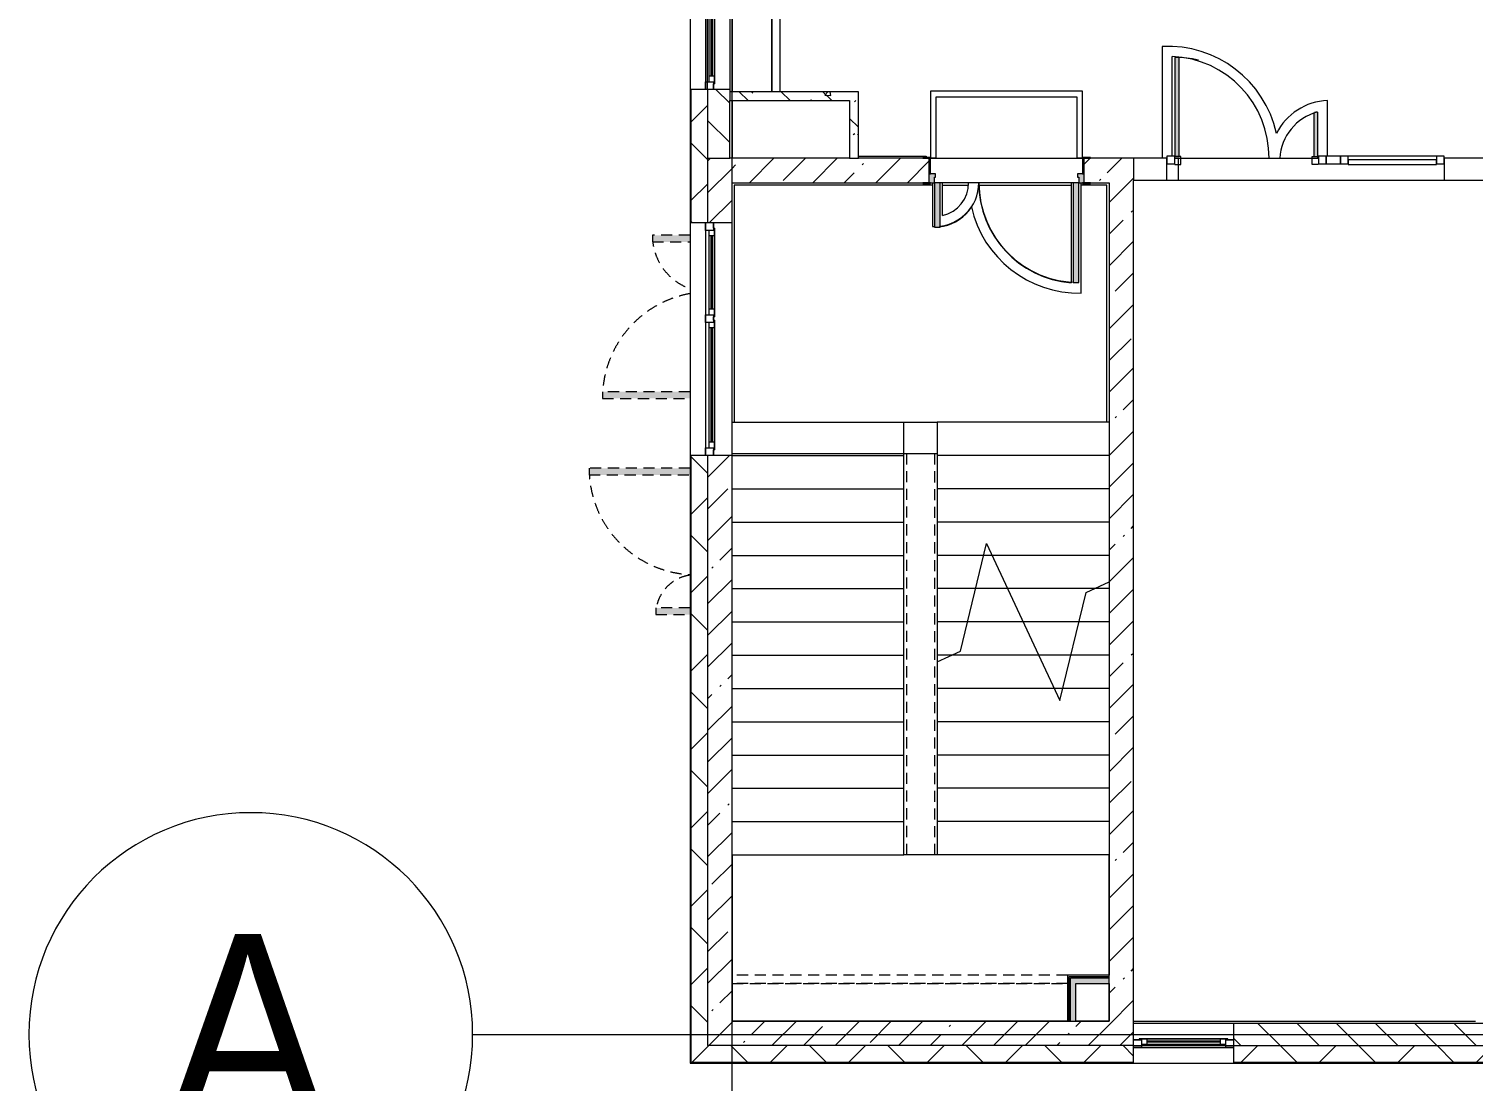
# Model space of a CAD drawing. Header units: millimetres. Extents: x 35143 to 244272, y -8553 to 29000.
# Drawn here: x 111034 to 124052, y -420 to 9067 of the extents above; entities that cross this region are included whole.
import ezdxf

# ---------------------------------------------------------------- set-up
doc = ezdxf.new("R2010")
doc.units = ezdxf.units.MM
doc.linetypes.add('200_ШТРИХ__ш1_п0_6_', pattern=[160, 100, -60])
doc.linetypes.add('Осевая', pattern=[3175, 635, -476.25, 1587.5, -476.25])
for name, color, linetype, lineweight, true_color in [('A-DETL-GENF-8', 7, 'Continuous', 5, 0xaaaaaa), ('A-DOOR-3', 7, 'Continuous', 5, 0xaaaaaa), ('A-DOOR-4', 7, 'Continuous', 5, 0xe2e2e2), ('A-DOOR-FRAM-3', 7, 'Continuous', 5, 0xe2e2e2), ('A-DOOR-FRAM-4', 7, 'Continuous', 5, 0xaaaaaa), ('A-FLOR-2', 7, 'Continuous', 5, 0xaaaaaa), ('I-WALL-4', 7, 'Continuous', 9, 0xe7e7e7), ('I-WALL-7', 7, 'Continuous', 5, 0x787878)]:
    doc.layers.add(name, color=color, linetype=linetype, lineweight=lineweight, true_color=true_color)
for name, color, linetype, lineweight in [('A-DETL-MBND-1', 7, '200_ШТРИХ__ш1_п0_6_', 9), ('A-GLAZ-1', 7, 'Continuous', 5), ('A-GLAZ-CURT-1', 7, 'Continuous', 5), ('A-GLAZ-CWMG-1', 7, 'Continuous', 5), ('A-WALL', 7, 'Continuous', 9), ('A-WALL-4', 7, 'Continuous', 5), ('I-WALL-5', 7, 'Continuous', 5), ('S-STRS-2', 7, 'Continuous', 5), ('S-STRS-MBND-2', 7, 'Continuous', 5), ('Оси', 7, 'Continuous', 9), ('Оси-1', 7, 'Continuous', 20), ('Оси-2', 7, 'Осевая', 9)]:
    doc.layers.add(name, color=color, linetype=linetype, lineweight=lineweight)
doc.styles.add('Arial_1', font='arial.ttf', dxfattribs={"width": 0.9, "height": 1750})
pattern_1 = [(45, (117261.9, 0), (-353.5534, 353.5534), []), (135, (117261.9, 0), (-353.5534, -353.5534), [])]
pattern_2 = [(135, (117261.88, 0), (-176.7767, -176.7767), [])]
pattern_3 = [(45, (117261.88, 0), (-285.123, 285.123), []), (45, (117547, 0), (-285.123, 285.123), [504.031, -100.806, 16.764, -84.042])]
pattern_4 = [(135, (117261.9, 0), (-377.17, -377.17), [533.4, -88.9, 17.78, -88.9]), (135, (117261.9, 376.94), (-377.17, -377.17), []), (50, (117261.9, 0), (637.645, -55.787), [66.675, -733.425]), (355, (117261.9, 0), (-123.35, 668.7), [53.34, -586.74]), (100.451, (117315, -4.65), (514.3, 612.91), [56.665, -623.315]), (46.184, (117261.9, 177.8), (948.78, -147.15), [100.01, -1100.14]), (96.636, (117340.9, 165.5), (830.91, 866), [85, -934.97]), (351.184, (117261.9, 177.8), (830.92, 865.99), [80.01, -880.11]), (21, (117350.8, 133.35), (530.65, -357.928), [66.675, -733.425]), (326, (117350.8, 133.35), (216.31, 644.66), [53.34, -586.74]), (71.451, (117395, 103.5), (746.96, 286.724), [56.665, -623.315]), (37.5, (117261.88, 0), (10.8105, 295.9426), [16.764, -562.864, 16.764, -578.866, -588.962]), (37.5, (117261.88, 0), (10.8105, 295.9426), [-1175.258, 16.764, -572.198]), (7.5, (117261.88, 0), (233.869, 350.632), [16.764, -322.834, 16.764, -549.529, -224.472]), (7.5, (117261.88, 0), (233.869, 350.632), [-905.89, 16.764, -207.708]), (327.5, (117063.63, 0), (474.568, -20.051), [16.764, -205.486, 16.764, -676.656, -920.115]), (327.5, (117063.63, 0), (474.568, -20.051), [-915.67, 16.764, -903.35]), (317.5, (116974.73, 0), (518.452, 88.993), [16.764, -272.16, 16.764, -443.738, -653.415]), (317.5, (116974.73, 0), (518.452, 88.993), [-749.427, 16.764, -636.65])]

# ---------------------------------------------------------------- blocks, each defined once
blk = doc.blocks.new('120_Окно_СКБ_1Ст - 120_Окно_СКБ_1Ст 900х2500_h_-V116-2_1_2_птичка')
at = {"layer": 'A-GLAZ-1'}
for p, q in [((-450, -127), (-450, -57)), ((-450, -57), (-380, -57)), ((450, -57), (-450, -57)), ((-380, -127), (-450, -127)), ((-450, -127), (-400, -127)), ((-380, -127), (-400, -127)), ((-400, -127), (-400, -137)), ((-380, -57), (-380, -127)), ((380, -87), (-380, -87)), ((-380, -87), (-380, -127)), ((-330, -137), (-330, -87)), ((-330, -107), (330, -107)), ((330, -117), (-330, -117)), ((330, -137), (330, -87)), ((380, -127), (380, -57)), ((380, -57), (450, -57)), ((380, -127), (380, -87)), ((450, -127), (380, -127)), ((400, -127), (380, -127)), ((400, -127), (450, -127)), ((400, -137), (400, -127)), ((450, -57), (450, -127)), ((-400, -137), (400, -137)), ((400, -137), (-400, -137))]:
    blk.add_line(p, q, dxfattribs=at)
blk = doc.blocks.new('110_Дверь_СКБ_2Ст - Д-1 Лестничная клетка EIS60-24280000-2_1_2_птичка')
at = {"layer": 'A-DOOR-4'}
for points in [[(-637.5, 1010), (-637.5, 110), (-587.5, 110), (-587.5, 1010)], [(612.5, 510), (612.5, 110), (662.5, 110), (662.5, 510)], [(712.5, 30), (697.5, 30), (697.5, -110), (712.5, -110)]]:
    blk.add_hatch(color=256, dxfattribs=at).paths.add_polyline_path(points)
h = blk.add_hatch(color=256, dxfattribs=at)
h.paths.add_polyline_path([(712.5, 110), (662.5, 110), (662.5, 60), (652.5, 60), (652.5, 30), (712.5, 30), (712.5, 39.7)])
h.paths.add_polyline_path([(-687.5, 110), (-687.5, 30), (-627.5, 30), (-627.5, 60), (-637.5, 60), (-637.5, 110)])
at = {"layer": 'A-DOOR-FRAM-3'}
for points in [[(-742.5, 118), (-742.5, 110), (-672.5, 110), (-672.5, 118)], [(-672.5, 30), (-687.5, 30), (-687.5, -110), (-672.5, -110)], [(697.5, 118), (697.5, 110), (767.5, 110), (767.5, 118)], [(-672.5, -110), (-742.5, -110), (-742.5, -118), (-672.5, -118)], [(697.5, -110), (697.5, -118), (767.5, -118), (767.5, -110)]]:
    blk.add_hatch(color=256, dxfattribs=at).paths.add_polyline_path(points)
at = {"layer": 'A-DOOR-3'}
for p, q in [((-637.5, 1010), (-637.5, 110)), ((-587.5, 1010), (-637.5, 1010)), ((-587.5, 110), (-587.5, 1010)), ((662.5, 510), (612.5, 510)), ((612.5, 510), (612.5, 110)), ((662.5, 110), (662.5, 510)), ((-637.5, 110), (-587.5, 110)), ((612.5, 110), (662.5, 110))]:
    blk.add_line(p, q, dxfattribs=at)
for centre, radius, start, end in [((-637.5, 110), 900, 0, 90), ((662.5, 110), 400, 90, 180)]:
    blk.add_arc(centre, radius, start, end, dxfattribs=at)
at = {"layer": 'A-DOOR-FRAM-4'}
for p, q in [((-672.5, 118), (-742.5, 118)), ((-742.5, 118), (-742.5, 110)), ((-742.5, 110), (-672.5, 110)), ((-637.5, 110), (-687.5, 110)), ((-687.5, 110), (-687.5, 30)), ((-687.5, 30), (-627.5, 30)), ((-672.5, 30), (-687.5, 30)), ((-687.5, 30), (-687.5, -110)), ((-672.5, 110), (-672.5, 118)), ((-672.5, -110), (-672.5, 30)), ((-637.5, 60), (-637.5, 110)), ((-627.5, 60), (-637.5, 60)), ((-627.5, 30), (-627.5, 60)), ((662.5, 60), (652.5, 60)), ((652.5, 60), (652.5, 30)), ((652.5, 30), (712.5, 30)), ((662.5, 110), (662.5, 60)), ((712.5, 110), (662.5, 110)), ((767.5, 118), (697.5, 118)), ((697.5, 118), (697.5, 110)), ((697.5, 110), (767.5, 110)), ((712.5, 30), (697.5, 30)), ((697.5, 30), (697.5, -110)), ((712.5, 30), (712.5, 110)), ((712.5, -110), (712.5, 30)), ((767.5, 110), (767.5, 118)), ((-672.5, -110), (-742.5, -110)), ((-742.5, -110), (-742.5, -118)), ((-742.5, -118), (-672.5, -118)), ((-687.5, -110), (-672.5, -110)), ((-672.5, -118), (-672.5, -110)), ((697.5, -110), (712.5, -110)), ((767.5, -110), (697.5, -110)), ((697.5, -110), (697.5, -118)), ((697.5, -118), (767.5, -118)), ((767.5, -118), (767.5, -110))]:
    blk.add_line(p, q, dxfattribs=at)
blk = doc.blocks.new('120_Окно_СКБ_2Ст - 120_Окно_СКБ_2Ст 2100х2500 _мал створка справа_-22445857-2_1_2_птичка')
at = {"layer": 'A-GLAZ-1'}
for p, q in [((-1050, -127), (-1050, -57)), ((-1050, -57), (-980, -57)), ((1050, -57), (-1050, -57)), ((-980, -127), (-1050, -127)), ((-1050, -127), (-1000, -127)), ((-980, -127), (-1000, -127)), ((-1000, -127), (-1000, -137)), ((-980, -57), (-980, -127)), ((150, -87), (-980, -87)), ((-980, -87), (-980, -127)), ((-930, -137), (-930, -87)), ((-930, -107), (100, -107)), ((100, -117), (-930, -117)), ((100, -137), (100, -87)), ((150, -127), (150, -57)), ((150, -57), (220, -57)), ((150, -127), (150, -87)), ((220, -127), (150, -127)), ((170, -127), (150, -127)), ((170, -127), (200, -127)), ((170, -137), (170, -127)), ((220, -127), (200, -127)), ((200, -127), (200, -137)), ((220, -57), (220, -127)), ((980, -87), (220, -87)), ((220, -87), (220, -127)), ((270, -137), (270, -87)), ((270, -107), (930, -107)), ((930, -117), (270, -117)), ((930, -137), (930, -87)), ((980, -127), (980, -57)), ((980, -57), (1050, -57)), ((980, -127), (980, -87)), ((1050, -127), (980, -127)), ((1000, -127), (980, -127)), ((1000, -127), (1050, -127)), ((1000, -137), (1000, -127)), ((1050, -57), (1050, -127)), ((-1000, -137), (170, -137)), ((170, -137), (-1000, -137)), ((200, -137), (1000, -137)), ((1000, -137), (200, -137))]:
    blk.add_line(p, q, dxfattribs=at)
blk = doc.blocks.new('120_Окно_СКБ_2Ст - 120_Окно_СКБ_2Ст 2100х2400 _мал створка справа_-22446225-2_1_2_птичка')
at = {"layer": 'A-GLAZ-1'}
for p, q in [((-1050, -127), (-1050, -57)), ((-1050, -57), (-980, -57)), ((1050, -57), (-1050, -57)), ((-980, -127), (-1050, -127)), ((-1050, -127), (-1000, -127)), ((-980, -127), (-1000, -127)), ((-1000, -127), (-1000, -137)), ((-980, -57), (-980, -127)), ((150, -87), (-980, -87)), ((-980, -87), (-980, -127)), ((-930, -137), (-930, -87)), ((-930, -107), (100, -107)), ((100, -117), (-930, -117)), ((100, -137), (100, -87)), ((150, -127), (150, -57)), ((150, -57), (220, -57)), ((150, -127), (150, -87)), ((220, -127), (150, -127)), ((170, -127), (150, -127)), ((170, -127), (200, -127)), ((170, -137), (170, -127)), ((220, -127), (200, -127)), ((200, -127), (200, -137)), ((220, -57), (220, -127)), ((980, -87), (220, -87)), ((220, -87), (220, -127)), ((270, -137), (270, -87)), ((270, -107), (930, -107)), ((930, -117), (270, -117)), ((930, -137), (930, -87)), ((980, -127), (980, -57)), ((980, -57), (1050, -57)), ((980, -127), (980, -87)), ((1050, -127), (980, -127)), ((1000, -127), (980, -127)), ((1000, -127), (1050, -127)), ((1000, -137), (1000, -127)), ((1050, -57), (1050, -127)), ((-1000, -137), (170, -137)), ((170, -137), (-1000, -137)), ((200, -137), (1000, -137)), ((1000, -137), (200, -137))]:
    blk.add_line(p, q, dxfattribs=at)
blk = doc.blocks.new('110_Дверь_СКБ_2Ст_Наружная - ДН-1_л__ Двухстворчатая 1350 х3200 _ЛК_ в свету с верхним остеклением 2-22796854-2_1_2_птичка')
at = {"layer": 'A-DETL-MBND-1'}
for points in [[(-715, 869), (-715, 79), (-655, 79), (-655, 869)], [(695, 419), (695, 79), (755, 79), (755, 419)]]:
    blk.add_hatch(color=256, dxfattribs=at).paths.add_polyline_path(points)
for p, q in [((-715, 869), (-715, 79)), ((-655, 869), (-715, 869)), ((-655, 79), (-655, 869)), ((755, 419), (695, 419)), ((695, 419), (695, 79)), ((755, 79), (755, 419))]:
    blk.add_line(p, q, dxfattribs=at)
for centre, radius, start, end in [((-715, -91), 960, 10.263, 90), ((755, -91), 510, 90, 160.4016)]:
    blk.add_arc(centre, radius, start, end, dxfattribs=at)
blk = doc.blocks.new('110_Дверь_СКБ_2Ст_Наружная - ДН-3_л__ Двухстворчатая 1200 х3200 из подвала EI30-23666533-2_1_2_птичка')
at = {"layer": 'A-DETL-MBND-1'}
for points in [[(620, 989), (620, 79), (680, 79), (680, 989)], [(-640, 79), (-580, 79), (-580, 389), (-640, 389)]]:
    blk.add_hatch(color=256, dxfattribs=at).paths.add_polyline_path(points)
for p, q in [((680, 989), (620, 989)), ((620, 989), (620, 79)), ((680, 79), (680, 989)), ((-640, 389), (-640, 79)), ((-580, 389), (-640, 389)), ((-580, 79), (-580, 389))]:
    blk.add_line(p, q, dxfattribs=at)
for centre, radius, start, end in [((680, 29), 960, 90, 176.9815), ((-640, 29), 360, 8.166, 90)]:
    blk.add_arc(centre, radius, start, end, dxfattribs=at)
blk = doc.blocks.new('Прямоугольный импост - 50 x 70 мм-31700031-2_1_2_птичка')
at = {"layer": 'A-GLAZ-CWMG-1'}
for p, q in [((-70, 35), (0, 35)), ((-70, -35), (-70, 35)), ((0, 35), (0, -35)), ((0, -35), (-70, -35))]:
    blk.add_line(p, q, dxfattribs=at)
blk = doc.blocks.new('Дверь_Витражная_остекление_ - ДВН_ДАО_Главный вход_1200 в свету-31742133-2_1_2_птичка')
at = {"layer": 'A-DOOR-4'}
for points in [[(-607, 30), (-607, 925), (-647, 922), (-647, 30)], [(640, 30), (640, 430), (633, 430), (607, 421), (607, 30)]]:
    blk.add_hatch(color=256, dxfattribs=at).paths.add_polyline_path(points)
at = {"layer": 'A-DETL-GENF-8'}
for p, q in [((-607, 925), (-647, 925)), ((-647, 925), (-647, 35)), ((-607, 30), (-607, 925)), ((607, 421), (607, 30)), ((640, 430), (633, 430)), ((-647, 30), (-607, 30)), ((-592, 30), (-647, 30)), ((-592, -40), (-592, 30)), ((592, -40), (592, 30)), ((592, 30), (640, 30)), ((607, 30), (640, 30)), ((-647, -40), (-592, -40)), ((647, -40), (592, -40))]:
    blk.add_line(p, q, dxfattribs=at)
at = {"layer": 'A-DOOR-3'}
blk.add_line((-647, 925), (-647, 35), dxfattribs=at)
for centre, radius, start, end in [((-647, 30), 895, 76.1866, 90), ((647, 30), 400, 91.06, 94.8979)]:
    blk.add_arc(centre, radius, start, end, dxfattribs=at)
blk = doc.blocks.new('Системная панель - Стемалит - 40мм-32257327-2_1_2_птичка')
at = {"layer": 'A-GLAZ-CURT-1'}
for p, q in [((65, 35), (-65, 35)), ((-65, 35), (-65, -35)), ((65, -35), (65, 35)), ((-65, -35), (65, -35))]:
    blk.add_line(p, q, dxfattribs=at)
blk = doc.blocks.new('Прямоугольный импост - 50 x 70 мм-31687886-2_1_2_птичка')
at = {"layer": 'A-GLAZ-CWMG-1'}
for p, q in [((-35, 35), (35, 35)), ((-35, -35), (-35, 35)), ((35, 35), (35, -35)), ((35, -35), (-35, -35))]:
    blk.add_line(p, q, dxfattribs=at)
blk = doc.blocks.new('Прямоугольный импост - 50 x 70 мм-31701779-2_1_2_птичка')
at = {"layer": 'A-GLAZ-CWMG-1'}
for p, q in [((0, 35), (-70, 35)), ((-70, 35), (-70, -35)), ((0, -35), (0, 35)), ((-70, -35), (0, -35))]:
    blk.add_line(p, q, dxfattribs=at)
blk = doc.blocks.new('Системная панель - Стекло - 40мм-32257331-2_1_2_птичка')
at = {"layer": 'A-GLAZ-CURT-1'}
for p, q in [((397.5, 0), (-397.5, 0)), ((-397.5, 0), (-397.5, -40)), ((397.5, -40), (397.5, 0)), ((-397.5, -40), (397.5, -40))]:
    blk.add_line(p, q, dxfattribs=at)
blk = doc.blocks.new('Прямоугольный импост - 50 x 70 мм-31702100-2_1_2_птичка')
at = {"layer": 'A-GLAZ-CWMG-1'}
for p, q in [((-35, 35), (35, 35)), ((-35, -35), (-35, 35)), ((35, 35), (35, -35)), ((35, -35), (-35, -35))]:
    blk.add_line(p, q, dxfattribs=at)
blk = doc.blocks.new('Прямоугольный импост - 50 x 70 мм-31720914-2_1_2_птичка')
at = {"layer": 'A-GLAZ-CWMG-1'}
blk.add_line((6460, 7920), (5665, 7920), dxfattribs=at)
blk = doc.blocks.new('Зашивка приборов отопления15 - Зашивка приборов отопления-33281080-2_1_2_птичка')
at = {"layer": 'A-DETL-MBND-1'}
for p, q in [((3135, 535), (110, 535)), ((3135, 460), (110, 460)), ((110, 460), (3135, 460))]:
    blk.add_line(p, q, dxfattribs=at)
blk = doc.blocks.new('Зашивка приборов отопления42 - Зашивка приборов отопления-33374801-2_1_2_птичка')
at = {"layer": 'A-WALL-4'}
for p, q in [((37472, 23439), (35372, 23439)), ((37472, 23079), (37472, 23439)), ((35372, 23079), (37472, 23079)), ((37472, 23079), (35372, 23079)), ((37472, 23004), (37472, 23079)), ((35372, 23004), (37472, 23004))]:
    blk.add_line(p, q, dxfattribs=at)
blk = doc.blocks.new('Ось сетки - D8-29747960-2_1_2_птичка')
at = {"layer": 'Оси-1'}
for start, end in [(360, 180), (180, 360)]:
    blk.add_arc((0, 0), 4, start, end, dxfattribs=at)

msp = doc.modelspace()

# ---------------------------------------------------------------- hatches: boundary and pattern name
at = {"layer": 'A-WALL-4'}
h = msp.add_hatch(dxfattribs=at)
h.set_pattern_fill('FP_87', color=256, style=0, pattern_type=2)
h.set_pattern_definition(pattern_1)
h.paths.add_polyline_path([(117151.9, -100), (117151.9, 5220), (117001.9, 5220), (117001.9, -100)])
h.paths.add_polyline_path([(117001.9, 7320), (117151.9, 7320), (117151.9, 8520), (117001.9, 8520), (117001.9, 7750.3)])
h.paths.add_polyline_path([(117046.2, 10620), (117151.9, 10620), (117151.9, 11520), (117001.9, 11520), (117001.9, 10620)])
h.paths.add_polyline_path([(117151.9, 13120), (117151.9, 15350), (117001.9, 15350), (117001.9, 13120)])
h = msp.add_hatch(dxfattribs=at)
h.set_pattern_fill('FP_97', color=256, style=0, pattern_type=2)
h.set_pattern_definition(pattern_2)
h.paths.add_polyline_path([(117351.9, 7900), (117351.9, 8520), (117151.9, 8520), (117151.9, 7900)])
h.paths.add_polyline_path([(117151.9, 10620), (117351.9, 10620), (117351.9, 10900), (117151.9, 10900), (117151.9, 10642.6)])
h.paths.add_polyline_path([(117151.9, 11400), (117351.9, 11400), (117351.9, 11520), (117151.9, 11520)])
h.paths.add_polyline_path([(117351.9, 13120), (117351.9, 14700), (117151.9, 14700), (117151.9, 13120)])
h = msp.add_hatch(dxfattribs=at)
h.set_pattern_fill('FP_97', color=256, style=0, pattern_type=2)
h.set_pattern_definition(pattern_2)
h.paths.add_polyline_path([(121891.9, -100), (125821.9, -100), (125821.9, 100), (121891.9, 100)])
h.paths.add_polyline_path([(129103.9, -100), (129421.9, -100), (129421.9, 100), (128921.9, 100), (128921.9, -100)])
h = msp.add_hatch(dxfattribs=at)
h.set_pattern_fill('FP_87', color=256, style=0, pattern_type=2)
h.set_pattern_definition(pattern_1)
h.paths.add_polyline_path([(150271.9, -250), (151131.9, -250), (151131.9, -100), (150271.9, -100)])
h.paths.add_polyline_path([(156021.9, -250), (156021.9, -100), (155251.9, -100), (155251.9, -250), (156002, -250)])
h.paths.add_polyline_path([(148171.9, -250), (148171.9, -100), (146471.6, -100), (146471.6, -250), (148118.1, -250)])
h.paths.add_polyline_path([(152031.9, -250), (153151.9, -250), (153151.9, -100), (152031.9, -100)])
h.paths.add_polyline_path([(143671.6, -250), (143671.6, -100), (142071.9, -100), (142071.9, -250), (143480.5, -250)])
h.paths.add_polyline_path([(135596.6, -250), (136071.9, -250), (136071.9, -100), (135421.9, -100), (135421.9, -250)])
h.paths.add_polyline_path([(138871.9, -250), (139971.9, -250), (139971.9, -100), (138871.9, -100)])
h.paths.add_polyline_path([(134205.3, -250), (134521.9, -250), (134521.9, -100), (133371.9, -100), (133371.9, -250), (133741.5, -250)])
h.paths.add_polyline_path([(130271.9, -250), (130271.9, -100), (128921.9, -100), (128921.9, -250), (130031.5, -250)])
h.paths.add_polyline_path([(125393.9, -250), (125821.9, -250), (125821.9, -100), (121891.9, -100), (121891.9, -250), (124466.3, -250)])
h.paths.add_polyline_path([(120991.9, -250), (120991.9, -100), (117001.9, -100), (117001.9, -250), (120756.3, -250)])
at = {"layer": 'I-WALL-4'}
for points in [[(120771.9, 460), (120771.9, 510), (120421.9, 510), (120421.9, 460), (120756.3, 460)], [(120471.9, 120), (120471.9, 460), (120421.9, 460), (120421.9, 120)]]:
    msp.add_hatch(color=256, dxfattribs=at).paths.add_polyline_path(points)
at = {"layer": 'I-WALL-5'}
h = msp.add_hatch(dxfattribs=at)
h.set_pattern_fill('FP_95', color=256, style=0, pattern_type=2)
h.set_pattern_definition(pattern_3)
h.paths.add_polyline_path([(117151.9, -100), (117371.9, -100), (117371.9, 5220), (117151.9, 5220), (117151.9, 1965.8)])
h.paths.add_polyline_path([(117151.9, 7320), (117371.9, 7320), (117371.9, 7900), (117151.9, 7900), (117151.9, 7750.3)])
h = msp.add_hatch(dxfattribs=at)
h.set_pattern_fill('FP_95', color=256, style=0, pattern_type=2)
h.set_pattern_definition(pattern_3)
h.paths.add_polyline_path([(117371.9, 7680), (119146.9, 7680), (119146.9, 7900), (117371.9, 7900), (117371.9, 7750.3)])
h.paths.add_polyline_path([(120546.9, 7680), (120771.9, 7680), (120771.9, 7900), (120546.9, 7900), (120546.9, 7730)])
h = msp.add_hatch(dxfattribs=at)
h.set_pattern_fill('FP_95', color=256, style=0, pattern_type=2)
h.set_pattern_definition(pattern_3)
h.paths.add_polyline_path([(120771.9, -100), (120991.9, -100), (120991.9, 7900), (120771.9, 7900), (120771.9, 120)])
h = msp.add_hatch(dxfattribs=at)
h.set_pattern_fill('FP_98', color=256, style=0, pattern_type=2)
h.set_pattern_definition([(135, (117261.9, 0), (-353.553, -353.553), [])])
h.paths.add_polyline_path([(127248.9, 7700), (129421.9, 7700), (129421.9, 7900), (128721.9, 7900), (128721.9, 7830), (127921.9, 7830), (127921.9, 7900), (125521.9, 7900), (125521.9, 7700), (126321.4, 7700)])
h.paths.add_polyline_path([(130031.5, 7700), (130821.8, 7700), (130821.8, 7900), (130021.9, 7900), (130021.9, 7700)])
h.paths.add_polyline_path([(123791.9, 7700), (124921.9, 7700), (124921.9, 7900), (123791.9, 7900), (123791.9, 7750.3)])
h.paths.add_polyline_path([(133921.9, 7700), (133921.9, 7900), (132261.8, 7900), (132261.8, 7700), (133421.9, 7700)])
h.paths.add_polyline_path([(120991.9, 7700), (121291.9, 7700), (121291.9, 7900), (120991.9, 7900), (120991.9, 7750.3)])
h = msp.add_hatch(dxfattribs=at)
h.set_pattern_fill('FP_95', color=256, style=0, pattern_type=2)
h.set_pattern_definition(pattern_3)
h.paths.add_polyline_path([(120771.9, -100), (120771.9, 120), (117371.9, 120), (117371.9, -100), (120756.3, -100)])
at = {"layer": 'I-WALL-7'}
h = msp.add_hatch(dxfattribs=at)
h.set_pattern_fill('FP_104', color=256, style=0, pattern_type=2)
h.set_pattern_definition(pattern_4)
h.paths.add_polyline_path([(118431.9, 8420), (118511.9, 8420), (118511.9, 8500), (117351.9, 8500), (117351.9, 8420), (117973.7, 8420)])
h = msp.add_hatch(dxfattribs=at)
h.set_pattern_fill('FP_104', color=256, style=0, pattern_type=2)
h.set_pattern_definition(pattern_4)
h.paths.add_polyline_path([(118511.9, 7900), (118511.9, 8420), (118431.9, 8420), (118431.9, 7900)])

# ---------------------------------------------------------------- linework, layer by layer
at = {"layer": 'A-DETL-MBND-1'}
for p, q in [((118946.9, 1620), (118946.9, 5237.9)), ((119196.9, 5237.9), (119196.9, 1620))]:
    msp.add_line(p, q, dxfattribs=at)
at = {"layer": 'A-FLOR-2'}
for p, q in [((121250, 8907.6), (121250, 7900)), ((121340, 7920), (121340, 8818.2)), ((119161.5, 8503.9), (119161.5, 7908)), ((120531.4, 8503.9), (119161.5, 8503.9)), ((120531.4, 7903.9), (120531.4, 8503.9)), ((119211.5, 7903.9), (119211.5, 8453.9)), ((119211.5, 8453.9), (120481.4, 8453.9)), ((120481.4, 8453.9), (120481.4, 7903.9)), ((122738.9, 7920), (122738.9, 8421.4)), ((122648.9, 8317.2), (122648.9, 7903)), ((118511.9, 7920), (119121.9, 7920)), ((119121.9, 7920), (119121.9, 7908)), ((119161.9, 7903.9), (119211.5, 7903.9)), ((120481.4, 7903.9), (120531.4, 7903.9)), ((121361.9, 7900), (122310.4, 7900)), ((121391.9, 7900), (121391.9, 7700)), ((122648.9, 7903), (122656.9, 7903)), ((119178.7, 7659), (117391.9, 7659)), ((117391.9, 7659), (117391.9, 5520)), ((119121.9, 7672), (119121.9, 7659)), ((119178.7, 7680), (119178.7, 7285.7)), ((119268.7, 7680.2), (119196.9, 7680.2)), ((119268.7, 7383), (119268.7, 7680.2)), ((119268.7, 7659), (119502.8, 7659)), ((119594.9, 7680.2), (119504.9, 7680.2)), ((119596.1, 7659), (120429.9, 7659)), ((120496.9, 7680.2), (120429.9, 7680.2)), ((120429.9, 7680.2), (120429.9, 6777.9)), ((120519.9, 6685.4), (120519.9, 7680)), ((120750.9, 7659), (120519.9, 7659)), ((120571.9, 7659), (120571.9, 7672)), ((120750.9, 5520), (120750.9, 7659)), ((117391.9, 5520), (119221.9, 5520)), ((117371.9, 5237.9), (119221.9, 5237.9))]:
    msp.add_line(p, q, dxfattribs=at)
for centre, radius, start, end in [((121302.5, 7909), 1000, 12.44956, 93.01125), ((121302.5, 7909), 910, 359.43333, 87.64026), ((122763.9, 7878), 544, 92.63401, 153.04618), ((122763.9, 7878), 454, 104.67311, 177.22246), ((119199.9, 7680.2), 305, 283.0427, 0), ((120499.9, 7680.2), 905, 180, 265.56313), ((119199.9, 7680.2), 395, 276.84991, 326.45952), ((120499.9, 7680.2), 995, 192.67054, 271.1511), ((119199.9, 7680.2), 395, 266.92799, 269.56999)]:
    msp.add_arc(centre, radius, start, end, dxfattribs=at)
at = {"layer": 'A-WALL'}
for p, q in [((116998.9, 8520), (116998.9, 7320)), ((117001.9, 8520), (117001.9, 7320)), ((117151.9, 8520), (117151.9, 7320)), ((117351.9, 8500), (117351.9, 8420)), ((117151.9, 7900), (117351.9, 7900)), ((118431.9, 7900), (118511.9, 7900)), ((120991.9, 7900), (120991.9, 7700)), ((116998.9, 5220), (116998.9, -253)), ((117001.9, 5220), (117001.9, -250)), ((117151.9, 5220), (117151.9, -100)), ((120409.4, 522.5), (120771.9, 522.5)), ((120409.4, 120), (120409.4, 522.5)), ((120771.9, 460), (120771.9, 535)), ((120421.9, 510), (120771.9, 510)), ((120421.9, 120), (120421.9, 510)), ((120396.9, 120), (120471.9, 120)), ((121891.9, -100), (125821.9, -100)), ((116998.9, -253), (120991.9, -253)), ((117001.9, -250), (120991.9, -250)), ((121891.9, -250), (125821.9, -250)), ((121891.9, -253), (125821.9, -253))]:
    msp.add_line(p, q, dxfattribs=at)
at = {"layer": 'A-WALL-4'}
for p, q in [((116993.9, 11520), (116993.9, -258)), ((117351.9, 10900), (117351.9, 8500)), ((117351.9, 8520), (116993.9, 8520)), ((117351.9, 7900), (117351.9, 8420)), ((116993.9, 7320), (117151.9, 7320)), ((117151.9, 5220), (116993.9, 5220)), ((129421.9, 100), (120991.9, 100)), ((121891.9, 100), (121891.9, -258)), ((120991.9, -100), (117151.9, -100)), ((120991.9, -258), (120991.9, -100)), ((116993.9, -258), (135421.9, -258))]:
    msp.add_line(p, q, dxfattribs=at)
at = {"layer": 'I-WALL-5'}
for p, q in [((117151.9, 8520), (117151.9, 10620)), ((117371.9, 10620), (117371.9, 8500)), ((118511.9, 8500), (117351.9, 8500)), ((118511.9, 7900), (118511.9, 8500)), ((117351.9, 8420), (118431.9, 8420)), ((117371.9, 8420), (117371.9, 7900)), ((118431.9, 8420), (118431.9, 7900)), ((118431.9, 7900), (117351.9, 7900)), ((119091.9, 7900), (118511.9, 7900)), ((119161.9, 7900), (120531.9, 7900)), ((121291.9, 7900), (120601.9, 7900)), ((121291.9, 7700), (121291.9, 7900)), ((122310.4, 7900), (122656.9, 7900)), ((124921.9, 7900), (123791.9, 7900)), ((123791.9, 7900), (123791.9, 7700)), ((124921.9, 7700), (120991.9, 7700)), ((120991.9, -100), (120991.9, 7700)), ((117371.9, 120), (117371.9, 7680)), ((117371.9, 7680), (119091.9, 7680)), ((119504.9, 7680), (119268.7, 7680)), ((120429.9, 7680), (119594.6, 7680)), ((120601.9, 7680), (120771.9, 7680)), ((120771.9, 7680), (120771.9, 535)), ((117151.9, 7320), (117371.9, 7320)), ((117371.9, 5220), (117151.9, 5220)), ((120771.9, 535), (120396.9, 535)), ((120396.9, 535), (120396.9, 120)), ((120471.9, 460), (120771.9, 460)), ((120471.9, 120), (120471.9, 460)), ((120771.9, 460), (120771.9, 120)), ((120396.9, 120), (117371.9, 120)), ((120771.9, 120), (120471.9, 120)), ((120991.9, 120), (124071.9, 120)), ((120991.9, -100), (121891.9, -100))]:
    msp.add_line(p, q, dxfattribs=at)
at = {"layer": 'S-STRS-2'}
for p, q in [((117371.9, 5520), (118921.9, 5520)), ((120771.9, 5520), (119221.9, 5520)), ((119221.9, 5520), (119221.9, 5220)), ((120771.9, 5520), (119221.9, 5520)), ((117371.9, 5220), (118921.9, 5220)), ((117371.9, 5220), (118921.9, 5220)), ((118921.9, 5220), (118921.9, 5237.9)), ((118921.9, 4920), (118921.9, 5220)), ((119221.9, 5220), (119221.9, 4920)), ((120771.9, 5220), (119221.9, 5220)), ((120771.9, 5220), (119221.9, 5220)), ((117371.9, 4920), (118921.9, 4920)), ((117371.9, 4920), (118921.9, 4920)), ((118921.9, 4620), (118921.9, 4920)), ((119221.9, 4920), (119221.9, 4620)), ((120771.9, 4920), (119221.9, 4920)), ((120771.9, 4920), (119221.9, 4920)), ((117371.9, 4620), (118921.9, 4620)), ((117371.9, 4620), (118921.9, 4620)), ((118921.9, 4320), (118921.9, 4620)), ((119221.9, 4620), (119221.9, 4320)), ((120771.9, 4620), (119221.9, 4620)), ((120771.9, 4620), (119221.9, 4620)), ((117371.9, 4320), (118921.9, 4320)), ((117371.9, 4320), (118921.9, 4320)), ((118921.9, 4020), (118921.9, 4320)), ((119221.9, 4320), (119221.9, 4020)), ((119640.4, 4320), (119221.9, 4320)), ((119640.4, 4320), (119221.9, 4320)), ((119717.1, 4320), (119640.4, 4320)), ((119717.1, 4320), (119640.4, 4320)), ((120771.9, 4320), (119717.1, 4320)), ((120771.9, 4320), (119717.1, 4320)), ((117371.9, 4020), (118921.9, 4020)), ((117371.9, 4020), (118921.9, 4020)), ((118921.9, 3720), (118921.9, 4020)), ((119221.9, 4020), (119221.9, 3720)), ((119567.5, 4020), (119221.9, 4020)), ((119567.5, 4020), (119221.9, 4020)), ((119857, 4020), (119567.5, 4020)), ((119857, 4020), (119567.5, 4020)), ((120640.2, 4020), (119857, 4020)), ((120640.2, 4020), (119857, 4020)), ((120771.9, 4020), (120640.2, 4020)), ((120771.9, 4020), (120640.2, 4020)), ((117371.9, 3720), (118921.9, 3720)), ((117371.9, 3720), (118921.9, 3720)), ((118921.9, 3420), (118921.9, 3720)), ((119221.9, 3720), (119221.9, 3420)), ((119494.6, 3720), (119221.9, 3720)), ((119494.6, 3720), (119221.9, 3720)), ((119996.9, 3720), (119494.6, 3720)), ((119996.9, 3720), (119494.6, 3720)), ((120499.1, 3720), (119996.9, 3720)), ((120499.1, 3720), (119996.9, 3720)), ((120771.9, 3720), (120499.1, 3720)), ((120771.9, 3720), (120499.1, 3720)), ((117371.9, 3420), (118921.9, 3420)), ((117371.9, 3420), (118921.9, 3420)), ((118921.9, 3120), (118921.9, 3420)), ((119221.9, 3420), (119221.9, 3358.6)), ((119353.5, 3420), (119221.9, 3420)), ((119353.5, 3420), (119221.9, 3420)), ((120136.8, 3420), (119353.5, 3420)), ((120136.8, 3420), (119353.5, 3420)), ((120426.2, 3420), (120136.8, 3420)), ((120426.2, 3420), (120136.8, 3420)), ((120771.9, 3420), (120426.2, 3420)), ((120771.9, 3420), (120426.2, 3420)), ((119221.9, 3358.6), (119221.9, 3120)), ((117371.9, 3120), (118921.9, 3120)), ((117371.9, 3120), (118921.9, 3120)), ((118921.9, 2820), (118921.9, 3120)), ((119221.9, 3120), (119221.9, 2820)), ((120276.7, 3120), (119221.9, 3120)), ((120276.7, 3120), (119221.9, 3120)), ((120353.3, 3120), (120276.7, 3120)), ((120353.3, 3120), (120276.7, 3120)), ((120771.9, 3120), (120353.3, 3120)), ((120771.9, 3120), (120353.3, 3120)), ((117371.9, 2820), (118921.9, 2820)), ((117371.9, 2820), (118921.9, 2820)), ((118921.9, 2520), (118921.9, 2820)), ((119221.9, 2820), (119221.9, 2520)), ((120771.9, 2820), (119221.9, 2820)), ((120771.9, 2820), (119221.9, 2820)), ((117371.9, 2520), (118921.9, 2520)), ((117371.9, 2520), (118921.9, 2520)), ((118921.9, 2220), (118921.9, 2520)), ((119221.9, 2520), (119221.9, 2220)), ((120771.9, 2520), (119221.9, 2520)), ((120771.9, 2520), (119221.9, 2520)), ((117371.9, 2220), (118921.9, 2220)), ((117371.9, 2220), (118921.9, 2220)), ((118921.9, 1920), (118921.9, 2220)), ((119221.9, 2220), (119221.9, 1920)), ((120771.9, 2220), (119221.9, 2220)), ((120771.9, 2220), (119221.9, 2220)), ((117371.9, 1920), (118921.9, 1920)), ((117371.9, 1920), (118921.9, 1920)), ((118921.9, 1620), (118921.9, 1920)), ((119221.9, 1920), (119221.9, 1620)), ((120771.9, 1920), (119221.9, 1920)), ((120771.9, 1920), (119221.9, 1920)), ((117371.9, 1620), (118921.9, 1620)), ((117371.9, 1620), (118921.9, 1620)), ((119221.9, 1620), (118921.9, 1620)), ((120771.9, 1620), (119221.9, 1620)), ((120771.9, 1620), (119221.9, 1620))]:
    msp.add_line(p, q, dxfattribs=at)
at = {"layer": 'S-STRS-MBND-2'}
for p, q in [((117371.9, 5520), (118921.9, 5520)), ((117371.9, 1620), (117371.9, 5520)), ((118921.9, 1620), (118921.9, 5520)), ((117371.9, 5220), (118921.9, 5220)), ((117371.9, 5220), (118921.9, 5220)), ((117371.9, 4920), (118921.9, 4920)), ((117371.9, 4920), (118921.9, 4920)), ((117371.9, 4620), (118921.9, 4620)), ((117371.9, 4620), (118921.9, 4620)), ((119430.4, 3455.9), (119666.7, 4428.1)), ((119666.7, 4428.1), (120327.1, 3011.9)), ((117371.9, 4320), (118921.9, 4320)), ((117371.9, 4320), (118921.9, 4320)), ((119717.1, 4320), (119640.4, 4320)), ((119717.1, 4320), (119640.4, 4320)), ((120563.3, 3984.1), (120771.9, 4081.4)), ((117371.9, 4020), (118921.9, 4020)), ((117371.9, 4020), (118921.9, 4020)), ((119857, 4020), (119567.5, 4020)), ((119857, 4020), (119567.5, 4020)), ((120327.1, 3011.9), (120563.3, 3984.1)), ((120771.9, 4020), (120640.2, 4020)), ((120771.9, 4020), (120640.2, 4020)), ((117371.9, 3720), (118921.9, 3720)), ((117371.9, 3720), (118921.9, 3720)), ((119996.9, 3720), (119494.6, 3720)), ((119996.9, 3720), (119494.6, 3720)), ((120771.9, 3720), (120499.1, 3720)), ((120771.9, 3720), (120499.1, 3720)), ((117371.9, 3420), (118921.9, 3420)), ((117371.9, 3420), (118921.9, 3420)), ((119221.9, 3358.6), (119430.4, 3455.9)), ((120136.8, 3420), (119353.5, 3420)), ((120136.8, 3420), (119353.5, 3420)), ((120771.9, 3420), (120426.2, 3420)), ((120771.9, 3420), (120426.2, 3420)), ((120771.9, 3420), (120771.9, 1620)), ((119221.9, 3358.6), (119221.9, 1620)), ((117371.9, 3120), (118921.9, 3120)), ((117371.9, 3120), (118921.9, 3120)), ((120276.7, 3120), (119221.9, 3120)), ((120276.7, 3120), (119221.9, 3120)), ((120771.9, 3120), (120353.3, 3120)), ((120771.9, 3120), (120353.3, 3120)), ((117371.9, 2820), (118921.9, 2820)), ((117371.9, 2820), (118921.9, 2820)), ((120771.9, 2820), (119221.9, 2820)), ((120771.9, 2820), (119221.9, 2820)), ((117371.9, 2520), (118921.9, 2520)), ((117371.9, 2520), (118921.9, 2520)), ((120771.9, 2520), (119221.9, 2520)), ((120771.9, 2520), (119221.9, 2520)), ((117371.9, 2220), (118921.9, 2220)), ((117371.9, 2220), (118921.9, 2220)), ((120771.9, 2220), (119221.9, 2220)), ((120771.9, 2220), (119221.9, 2220)), ((117371.9, 1920), (118921.9, 1920)), ((117371.9, 1920), (118921.9, 1920)), ((120771.9, 1920), (119221.9, 1920)), ((120771.9, 1920), (119221.9, 1920)), ((117371.9, 1620), (117371.9, 120)), ((117371.9, 1620), (118921.9, 1620)), ((117371.9, 1620), (118921.9, 1620)), ((119221.9, 1620), (118921.9, 1620)), ((120771.9, 1620), (119221.9, 1620)), ((120771.9, 1620), (119221.9, 1620)), ((120771.9, 120), (120771.9, 1620)), ((117371.9, 120), (120771.9, 120))]:
    msp.add_line(p, q, dxfattribs=at)
at = {"layer": 'Оси'}
for p, q in [((117371.9, 5439), (117371.9, 15380)), ((117371.9, -4552.8), (117371.9, 5388.2)), ((115034.3, 0), (127534.3, 0))]:
    msp.add_line(p, q, dxfattribs=at)
at = {"layer": 'Оси-2'}
msp.add_line((117371.9, 5388.2), (117371.9, 5439), dxfattribs=at)

# ---------------------------------------------------------------- block references
at = {"layer": 'A-DETL-MBND-1', "rotation": 89.99999999999991}
for name, p in [('110_Дверь_СКБ_2Ст_Наружная - ДН-1_л__ Двухстворчатая 1350 х3200 _ЛК_ в свету с верхним остеклением 2-22796854-2_1_2_птичка', (117072.9, 6450.5)), ('110_Дверь_СКБ_2Ст_Наружная - ДН-3_л__ Двухстворчатая 1200 х3200 из подвала EI30-23666533-2_1_2_птичка', (117072.9, 4425.5))]:
    msp.add_blockref(name, p, dxfattribs=at)
at = {"layer": 'A-DETL-MBND-1'}
msp.add_blockref('Зашивка приборов отопления15 - Зашивка приборов отопления-33281080-2_1_2_птичка', (117261.9, 0), dxfattribs=at)
at = {"layer": 'A-DOOR-3'}
msp.add_blockref('Дверь_Витражная_остекление_ - ДВН_ДАО_Главный вход_1200 в свету-31742133-2_1_2_птичка', (122009.4, 7885), dxfattribs=at)
at = {"layer": 'A-DOOR-3', "rotation": 180}
msp.add_blockref('110_Дверь_СКБ_2Ст - Д-1 Лестничная клетка EIS60-24280000-2_1_2_птичка', (119859.4, 7790), dxfattribs=at)
at = {"layer": 'A-GLAZ-1'}
for name, p, rotation in [('120_Окно_СКБ_2Ст - 120_Окно_СКБ_2Ст 2100х2500 _мал створка справа_-22445857-2_1_2_птичка', (117076.9, 9570), 89.99999999999993), ('120_Окно_СКБ_2Ст - 120_Окно_СКБ_2Ст 2100х2400 _мал створка справа_-22446225-2_1_2_птичка', (117076.9, 6270), 89.99999999999993), ('120_Окно_СКБ_1Ст - 120_Окно_СКБ_1Ст 900х2500_h_-V116-2_1_2_птичка', (121441.9, -175), 180)]:
    msp.add_blockref(name, p, dxfattribs=dict(at, rotation=rotation))
at = {"layer": 'A-GLAZ-CURT-1'}
for name, p in [('Системная панель - Стемалит - 40мм-32257327-2_1_2_птичка', (122791.9, 7885)), ('Системная панель - Стекло - 40мм-32257331-2_1_2_птичка', (123324.4, 7885))]:
    msp.add_blockref(name, p, dxfattribs=at)
at = {"layer": 'A-GLAZ-CWMG-1', "rotation": 180}
msp.add_blockref('Прямоугольный импост - 50 x 70 мм-31701779-2_1_2_птичка', (121291.9, 7885), dxfattribs=at)
at = {"layer": 'A-GLAZ-CWMG-1', "extrusion": (0, 0, -1), "rotation": 180}
for name, p in [('Прямоугольный импост - 50 x 70 мм-31687886-2_1_2_птичка', (-122691.9, 7885)), ('Прямоугольный импост - 50 x 70 мм-31702100-2_1_2_птичка', (-122891.9, 7885)), ('Прямоугольный импост - 50 x 70 мм-31700031-2_1_2_птичка', (-123791.9, 7885))]:
    msp.add_blockref(name, p, dxfattribs=at)
at = {"layer": 'A-GLAZ-CWMG-1'}
msp.add_blockref('Прямоугольный импост - 50 x 70 мм-31720914-2_1_2_птичка', (117261.9, 0), dxfattribs=at)
at = {"layer": 'A-WALL-4', "rotation": 90.0000000000001}
msp.add_blockref('Зашивка приборов отопления42 - Зашивка приборов отопления-33374801-2_1_2_птичка', (140810.9, -26871.9), dxfattribs=at)
at = {"layer": 'Оси-1', "xscale": 499.9999999999995, "yscale": 499.9999999999995, "zscale": 499.9999999999995, "rotation": 269.9999999999994}
msp.add_blockref('Ось сетки - D8-29747960-2_1_2_птичка', (113034.3, 0), dxfattribs=at)

# ---------------------------------------------------------------- texts
at = {"layer": 'Оси', "insert": (112270.4, 905.2), "char_height": 1750, "width": 1803.797, "attachment_point": 1, "style": 'Arial_1'}
msp.add_mtext('\\fArial|b0|i0|c204|p34|;\\W.9;А', dxfattribs=at)

doc.saveas('drawing.dxf')
